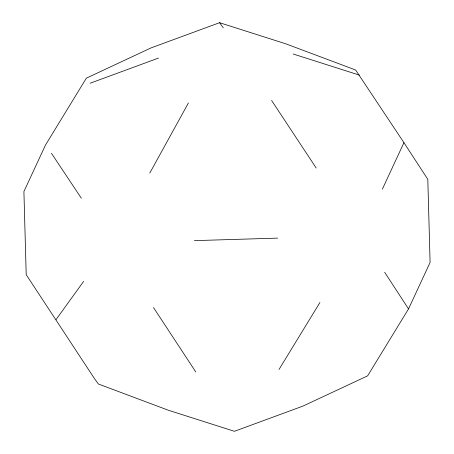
<?xml version="1.0" encoding="UTF-8"?>
<svg xmlns="http://www.w3.org/2000/svg" width="454" height="454" viewBox="0 0 454 454"><rect width="100%" height="100%" fill="white"/><g stroke="black" fill="none" stroke-linecap="round" stroke-linejoin="round"><path stroke-width="0.68" d="M382.376 189.131L403.941 142.664L355.63 70.001L285.748 43.8L219.583 22.7L151.12 47.874L86.368 78.15L45.474 145.081L23.909 191.548L26.201 274.676L94.665 378.903L98.37 383.999L168.252 410.2L234.417 431.3L302.88 406.126L367.632 375.85L408.526 308.919L430.091 262.452L427.799 179.324L403.941 142.664M149.797 173.065L188.399 102.979M279.023 369.465L319.917 302.529M56.058 319.582L83.627 281.367M90.079 83.247L158.537 58.072M194.397 240.631L277.604 238.112M293.171 53.998L359.335 75.097M219.583 22.7L223.289 27.796M51.478 153.333L81.334 198.239M271.606 100.465L316.205 168.031M153.503 307.568L195.816 371.979M384.669 272.258L408.526 308.919"/></g></svg>
